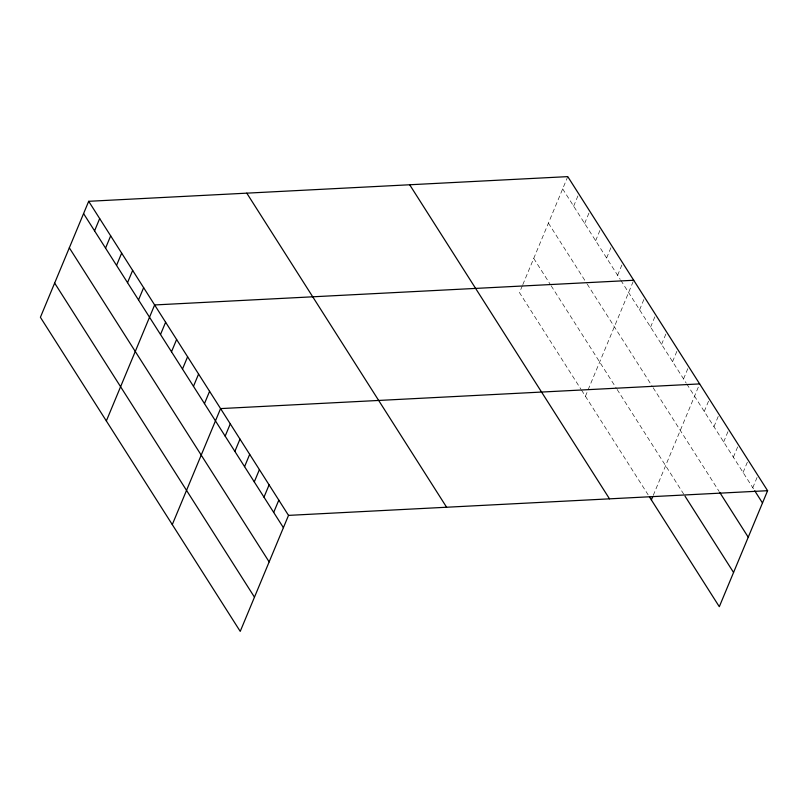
<?xml version="1.0" encoding="UTF-8"?>
<svg xmlns="http://www.w3.org/2000/svg" width="808" height="808" viewBox="0 0 808 808"><rect width="100%" height="100%" fill="white"/><g stroke="black" fill="none" stroke-linecap="round" stroke-linejoin="round"><path stroke-width="0.61" stroke-dasharray="4.04 3.03" d="M522.342 285.769L519.483 292.617L580.901 389.153M522.816 284.628L567.771 176.619M573.65 206.171L578.76 193.89M584.639 223.442L589.759 211.161M595.637 240.723L600.748 228.442M606.626 257.994L611.737 245.713M617.615 275.265L622.726 262.984M585.426 396.263L633.714 280.265M639.593 309.817L644.703 297.536M650.581 327.089L655.702 314.807M661.58 344.37L666.691 332.088M672.569 361.641L677.68 349.359M683.558 378.912L688.668 366.63M653.268 495.344L699.657 383.911M704.253 411.444L709.363 399.162M713.959 426.705L719.07 414.423M723.665 441.956L728.776 429.674M733.371 457.207L738.482 444.925M743.077 472.468L748.188 460.186M752.783 487.719L757.894 475.437M562.661 188.89L620.201 279.336M620.847 280.346L686.144 382.982M686.79 383.992L754.076 489.759M548.41 223.119L586.558 283.073M587.204 284.093L652.5 386.719M653.147 387.739L719.12 491.436M533.735 258.388L550.541 284.81M551.187 285.82L616.484 388.456M617.13 389.466L683.74 494.163M581.548 390.163L648.137 494.829"/><path stroke-width="1.21" d="M88.688 201.303L40.4 317.302L240.228 631.381L288.517 515.383L88.688 201.303L567.771 176.619L767.6 490.698L719.312 606.697L649.43 496.859M94.566 230.856L99.677 218.574M105.555 248.137L110.666 235.855M116.544 265.408L121.654 253.126M127.533 282.679L132.653 270.397M138.532 299.96L143.642 287.678M106.343 420.948L154.631 304.949L633.714 280.265M160.509 334.502L165.62 322.22M171.498 351.783L176.609 339.501M182.487 369.054L187.597 356.772M193.476 386.325L198.586 374.043M204.464 403.606L209.585 391.325M172.286 524.594L220.574 408.596L699.657 383.911M225.169 436.128L230.28 423.857M234.876 451.389L239.986 439.108M244.582 466.64L249.692 454.359M254.288 481.901L259.398 469.62M263.984 497.152L269.104 484.871M273.69 512.413L278.81 500.132M651.369 499.91L652.793 496.486M288.517 515.383L767.6 490.698M754.722 490.769L762.489 502.98M719.766 492.456L748.238 537.209M685.033 496.193L733.563 572.468M409.676 184.759L609.505 498.839M246.783 193.152L446.612 507.242M83.578 213.585L283.396 527.664M69.326 247.814L269.155 561.893M54.651 283.073L254.469 597.163"/></g></svg>
